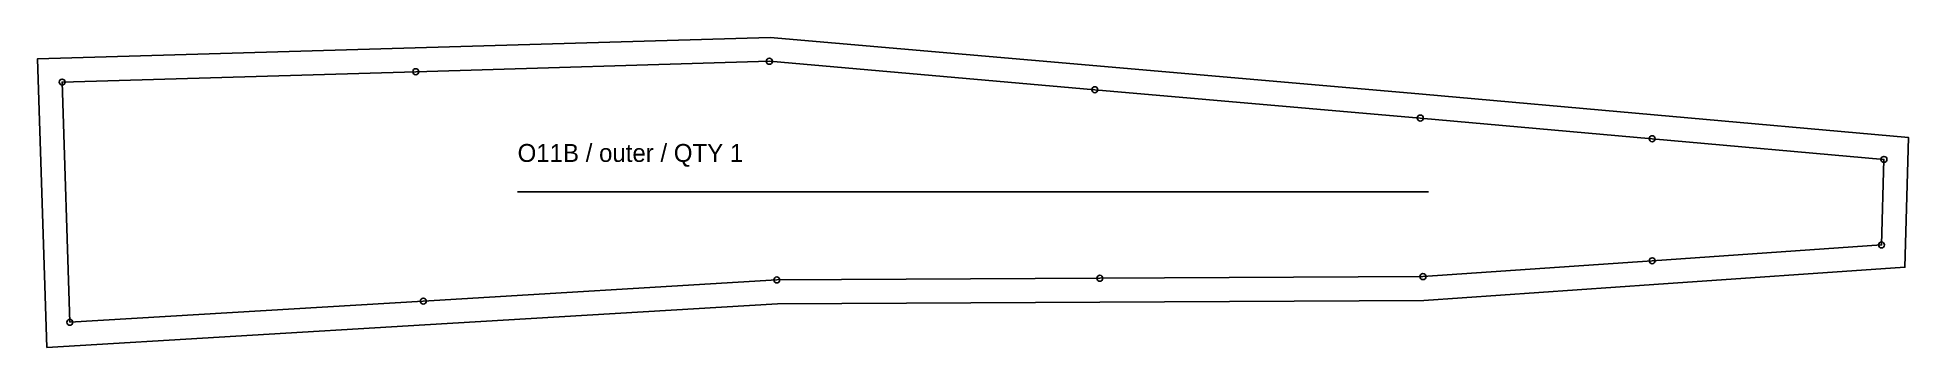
# Model space of a CAD drawing. Header units: millimetres. Extents: x -12 to 925, y -13 to 143.
import ezdxf

# ---------------------------------------------------------------- set-up
doc = ezdxf.new("R2010")
doc.units = ezdxf.units.MM
for name, color, linetype in [('CUT', 7, 'Continuous'), ('GRAIN', 3, 'Continuous'), ('ID', 7, 'Continuous'), ('NOTCH', 1, 'Continuous'), ('SEW', 5, 'Continuous')]:
    doc.layers.add(name, color=color, linetype=linetype)

msp = doc.modelspace()

# ---------------------------------------------------------------- linework, layer by layer
at = {"layer": 'CUT'}
msp.add_lwpolyline([(-7.74, -12.72), (-12.38, 132.16), (176.82, 137.73), (354.69, 142.96), (518.44, 128.65), (681.5, 114.43), (797.67, 104.04), (925.08, 92.66), (923.21, 27.59), (797.47, 18.89), (682.2, 10.92), (519.97, 10.09), (358.45, 9.24), (181.68, -1.36)], close=True, dxfattribs=at)
at = {"layer": 'GRAIN'}
msp.add_line((228.19, 65.47), (684.57, 65.47), dxfattribs=at)
at = {"layer": 'NOTCH'}
for centre in [(354.34, 130.95), (0, 120.52), (177.17, 125.73), (517.39, 116.7), (680.45, 102.48), (796.6, 92.09), (912.76, 81.71), (911.53, 38.81), (796.64, 30.87), (358.06, 21.24), (519.91, 22.09), (681.76, 22.91), (180.96, 10.62), (3.86, 0)]:
    msp.add_circle(centre, 1.5, dxfattribs=at)
at = {"layer": 'SEW'}
msp.add_lwpolyline([(3.86, 0), (180.96, 10.62), (358.06, 21.24), (519.91, 22.09), (681.76, 22.91), (796.64, 30.87), (911.53, 38.81), (912.76, 81.71), (796.6, 92.09), (680.45, 102.48), (517.39, 116.7), (354.34, 130.95), (177.17, 125.73), (0, 120.52)], close=True, dxfattribs=at)

# ---------------------------------------------------------------- texts
at = {"layer": 'ID'}
msp.add_text('O11B / outer / QTY 1', height=9, dxfattribs=at).set_placement((228.19, 80.47))

doc.saveas('drawing.dxf')
